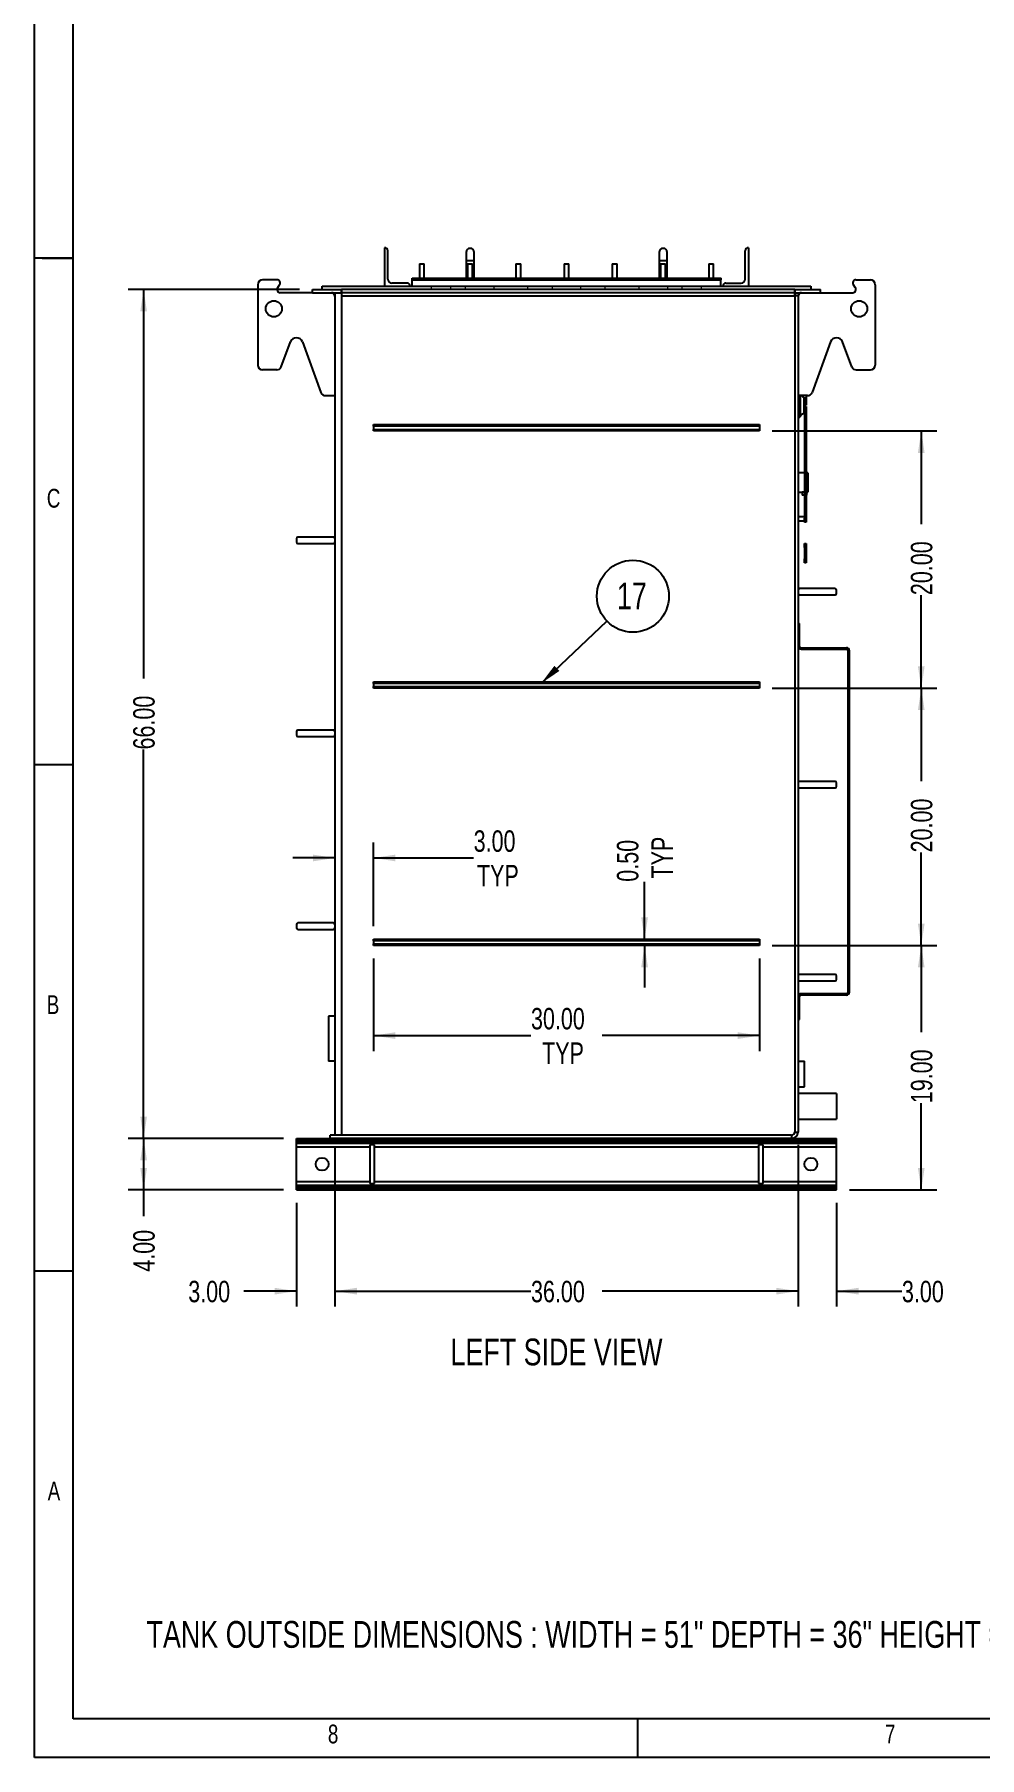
# Model space of a CAD drawing. Header units: inches. Extents: x 1 to 529, y 1 to 374.
# Drawn here: x 0.6 to 118.2, y 0.6 to 214.9 of the extents above; entities that cross this region are included whole.
import ezdxf

# ---------------------------------------------------------------- set-up
doc = ezdxf.new("R2010")
doc.units = ezdxf.units.IN
doc.header["$LTSCALE"] = 32
doc.header["$MEASUREMENT"] = 0
doc.linetypes.add('HIDDEN', pattern=[0.075, 0.05, -0.025])
doc.layers.add('FORMAT', color=7, linetype='Continuous')
doc.styles.add('SLDTEXTSTYLE0', font='TXT', dxfattribs={"width": 0.75})
doc.dimstyles.new('SLDDIMSTYLE0', dxfattribs={"dimtxt": 2.71875, "dimasz": 2.71875, "dimexe": 0, "dimexo": 0.0625, "dimgap": 0.679688, "dimtad": 0, "dimlfac": 0.625, "dimrnd": 1e-09, "dimzin": 4, "dimdsep": 46, "dimtxsty": 'SLDTEXTSTYLE0', "dimsah": 1, "dimcen": 0.09, "dimadec": 0, "dimazin": 1, "dimtfac": 1, "dimtofl": 0, "dimtmove": 0, "dimatfit": 3, "dimfxl": 0, "dimfrac": 2, "dimtolj": 1, "dimtzin": 12, "dimarcsym": 0})
doc.dimstyles.new('SLDDIMSTYLE2', dxfattribs={"dimtxt": 2.71875, "dimasz": 2.71875, "dimexe": 0, "dimexo": 0.0625, "dimgap": 0.679688, "dimtad": 0, "dimlfac": 0.625, "dimrnd": 1e-09, "dimzin": 4, "dimdsep": 46, "dimtxsty": 'SLDTEXTSTYLE0', "dimsah": 1, "dimcen": 0.09, "dimadec": 0, "dimazin": 1, "dimtfac": 1, "dimtmove": 0, "dimatfit": 0, "dimfxl": 0, "dimfrac": 2, "dimtolj": 1, "dimtzin": 12, "dimarcsym": 0})
doc.dimstyles.new('SLDDIMSTYLE4', dxfattribs={"dimtxt": 2.71875, "dimasz": 2.71875, "dimexe": 0, "dimexo": 0.0625, "dimgap": 0.679688, "dimtad": 0, "dimlfac": 0.625, "dimrnd": 1e-09, "dimzin": 0, "dimdsep": 46, "dimtxsty": 'SLDTEXTSTYLE0', "dimsah": 1, "dimcen": 0.09, "dimadec": 0, "dimazin": 0, "dimtfac": 1, "dimtmove": 0, "dimatfit": 0, "dimfxl": 0, "dimfrac": 2, "dimtolj": 1, "dimtzin": 12, "dimarcsym": 0})
doc.dimstyles.new('SLDDIMSTYLE5', dxfattribs={"dimtxt": 0.18, "dimasz": 2.71875, "dimexe": 0, "dimexo": 0.0625, "dimgap": 0, "dimtad": 0, "dimtih": 1, "dimtoh": 1, "dimdec": 0, "dimrnd": 1e-09, "dimzin": 0, "dimdsep": 46, "dimtxsty": 'Standard', "dimsah": 1, "dimcen": 0.09, "dimadec": 0, "dimazin": 0, "dimtfac": 2.71875, "dimtdec": 0, "dimtofl": 0, "dimtmove": 0, "dimatfit": 3, "dimfxl": 0, "dimfrac": 2, "dimtolj": 1, "dimtzin": 0, "dimarcsym": 0})

# ---------------------------------------------------------------- blocks, each defined once
blk = doc.blocks.new('Drawing View40')
at = {"color": 7, "linetype": 'Continuous', "lineweight": 25}
for p, q in [((-51.44, 108.4), (-51.44, 103.6)), ((-51.44, 108.4), (-51.44, 108.4)), ((-51.04, 104.5), (-51.04, 108)), ((-41.28, 107.82), (-41.28, 106.82)), ((-40.28, 106.82), (-40.28, 107.82)), ((-17.28, 107.82), (-17.28, 106.82)), ((-16.28, 106.82), (-16.28, 107.82)), ((-6.56, 104.5), (-6.56, 108)), ((-6.16, 108.4), (-6.16, 108.4)), ((-6.16, 108.4), (-6.16, 103.6)), ((-47.1, 106.4), (-47.1, 104.62)), ((-47.1, 106.4), (-46.5, 106.4)), ((-46.5, 104.62), (-46.5, 106.4)), ((-41.28, 106.82), (-41.28, 104.62)), ((-41.28, 106.82), (-40.28, 106.82)), ((-41.1, 106.4), (-41.1, 104.62)), ((-41.1, 106.4), (-40.5, 106.4)), ((-40.5, 104.62), (-40.5, 106.4)), ((-40.28, 104.62), (-40.28, 106.82)), ((-35.1, 106.4), (-35.1, 104.62)), ((-35.1, 106.4), (-34.5, 106.4)), ((-34.5, 104.62), (-34.5, 106.4)), ((-29.1, 106.4), (-29.1, 104.62)), ((-29.1, 106.4), (-28.5, 106.4)), ((-28.5, 104.62), (-28.5, 106.4)), ((-23.1, 106.4), (-23.1, 104.62)), ((-23.1, 106.4), (-22.5, 106.4)), ((-22.5, 104.62), (-22.5, 106.4)), ((-17.28, 106.82), (-17.28, 104.62)), ((-17.28, 106.82), (-16.28, 106.82)), ((-17.1, 106.4), (-17.1, 104.62)), ((-17.1, 106.4), (-16.5, 106.4)), ((-16.5, 104.62), (-16.5, 106.4)), ((-16.28, 104.62), (-16.28, 106.82)), ((-11.1, 106.4), (-11.1, 104.62)), ((-11.1, 106.4), (-10.5, 106.4)), ((-10.5, 104.62), (-10.5, 106.4)), ((-67.2, 103.8), (-67.2, 93.8)), ((-64.8, 104.4), (-66.6, 104.4)), ((-64.72, 103.44), (-64.48, 103.76)), ((-60.4, 102.8), (-60.4, 103.2)), ((-60.4, 103.2), (-56.8, 103.2)), ((-59.2, 103.6), (1.6, 103.6)), ((-59.2, 103.2), (-59.2, 103.6)), ((-56.8, 102.8), (-56.8, 103.2)), ((-0.4, 103.2), (-56.8, 103.2)), ((-56.8, 103.2), (-56.8, 102.8)), ((-48.64, 104), (-50.54, 104)), ((-48.24, 103.6), (-48.24, 103.6)), ((-48, 103.6), (-48, 104.4)), ((-48, 104.4), (-9.6, 104.4)), ((-47.98, 104.62), (-9.58, 104.62)), ((-47.98, 104.4), (-47.98, 104.62)), ((-9.6, 103.6), (-9.6, 104.4)), ((-9.6, 104.4), (-9.58, 104.4)), ((-9.58, 104.4), (-9.58, 104.62)), ((-9.36, 103.6), (-9.36, 103.6)), ((-8.96, 104), (-7.06, 104)), ((-0.4, 103.2), (2.8, 103.2)), ((-0.4, 102.8), (-0.4, 103.2)), ((-0.4, 103.2), (-0.4, 102.8)), ((1.6, 103.6), (1.6, 103.2)), ((2.8, 102.8), (2.8, 103.2)), ((7.12, 103.44), (6.88, 103.76)), ((7.2, 104.4), (9, 104.4)), ((9.6, 103.8), (9.6, 93.8)), ((-60.4, 102.8), (-64.4, 102.8)), ((-60.4, 102.8), (-56.8, 102.8)), ((-57.6, 102.8), (-57.6, 102.4)), ((-57.6, 102.4), (-57.6, -2)), ((-0.4, 102.8), (-56.8, 102.8)), ((-56.8, 102.8), (-56.8, 102.4)), ((-56.8, 102.4), (-0.4, 102.4)), ((-56.8, 102.4), (-56.8, -2)), ((-0.4, 102.8), (2.8, 102.8)), ((-0.4, 102.4), (-0.4, 102.8)), ((0, 102.4), (-0.4, 102.4)), ((-0.4, 102.4), (-0.4, -1.6)), ((0, 102.4), (0, -1.6)), ((2.8, 102.8), (6.8, 102.8)), ((-64.28, 93.59), (-63.15, 96.68)), ((-61.65, 96.68), (-59.34, 90.39)), ((4.05, 96.68), (1.74, 90.39)), ((6.68, 93.59), (5.55, 96.68)), ((-64.85, 93.2), (-66.6, 93.2)), ((7.25, 93.2), (9, 93.2)), ((-58.78, 90), (-57.6, 90)), ((1.18, 90), (0, 90)), ((0.22, 87.34), (0.22, 90)), ((0.25, 90), (0.25, 87.36)), ((0.78, 87.83), (0.78, 89.77)), ((0.8, 87.86), (0.8, 89.74)), ((0.8, 88.8), (1, 88.8)), ((0.8, 88.66), (1, 88.66)), ((1, 88.16), (0.8, 88.16)), ((1, 90), (1, 88.8)), ((1, 88.66), (1, 88.16)), ((1, 88.16), (1, 74.76)), ((-52.8, 86.4), (-4.8, 86.4)), ((-52.8, 86.2), (-52.8, 86.4)), ((-4.8, 86.2), (-52.8, 86.2)), ((-52.8, 86.2), (-52.8, 85.8)), ((-52.8, 85.8), (-4.8, 85.8)), ((-52.8, 85.6), (-52.8, 85.8)), ((-4.8, 86.4), (-4.8, 86.2)), ((-4.8, 86.2), (-4.8, 85.8)), ((-4.8, 85.8), (-4.8, 85.6)), ((0, 87.34), (0.22, 87.34)), ((0.8, 87.86), (0.8, 74.76)), ((1.05, 87.06), (1, 87.06)), ((1.05, 83.86), (1.05, 87.06)), ((-4.8, 85.6), (-52.8, 85.6)), ((1.05, 83.86), (1, 83.86)), ((0.8, 80.4), (0, 80.4)), ((1.2, 80.4), (1, 80.4)), ((1.2, 80.4), (1.2, 78)), ((0, 78), (0.5, 78)), ((0.5, 78), (0.5, 77.6)), ((0.8, 78), (0.5, 78)), ((0.8, 77.6), (0.5, 77.6)), ((1.1, 78), (1, 78)), ((1.1, 77.6), (1, 77.6)), ((1.1, 78), (1.2, 78)), ((1.1, 77.6), (1.1, 78)), ((0.8, 74.91), (0, 74.91)), ((0, 74.41), (0.8, 74.41)), ((0.8, 74.76), (1, 74.76)), ((0.8, 74.26), (0.8, 74.76)), ((1, 74.26), (0.8, 74.26)), ((1, 74.76), (1, 74.26)), ((-62.4, 72.2), (-62.4, 71.8)), ((-57.8, 72.4), (-62.2, 72.4)), ((-62.2, 71.6), (-57.8, 71.6)), ((0.8, 71.6), (1, 71.6)), ((0.8, 71.1), (0.8, 71.6)), ((1, 71.1), (0.8, 71.1)), ((0.8, 71.1), (0.8, 69.7)), ((1, 71.6), (1, 71.1)), ((1, 71.1), (1, 69.7)), ((1.05, 70.82), (1, 70.82)), ((1.05, 70.8), (1, 70.8)), ((1.05, 70.81), (1.05, 70.82)), ((1.05, 70), (1.05, 70.8)), ((0.8, 69.7), (1, 69.7)), ((0.8, 69.2), (0.8, 69.7)), ((1, 69.2), (0.8, 69.2)), ((1.05, 70), (1, 70)), ((1.05, 69.98), (1, 69.98)), ((1.05, 69.94), (1, 69.94)), ((1, 69.7), (1, 69.2)), ((1.05, 69.98), (1.05, 69.99)), ((1.05, 69.94), (1.05, 69.97)), ((4.6, 66), (0.2, 66)), ((0.2, 65.2), (4.6, 65.2)), ((4.8, 65.4), (4.8, 65.8)), ((0, 61.67), (0.17, 61.67)), ((0.17, 58.83), (0.17, 61.67)), ((0.17, 58.83), (0, 58.83)), ((0.37, 58.63), (6.03, 58.63)), ((0.37, 58.63), (0.37, 58.47)), ((0.37, 58.47), (6.03, 58.47)), ((6.03, 58.47), (6.03, 58.63)), ((6.23, 58.27), (6.4, 58.27)), ((6.23, 15.8), (6.23, 58.27)), ((6.4, 15.8), (6.4, 58.27)), ((-52.8, 54.4), (-4.8, 54.4)), ((-52.8, 54.2), (-52.8, 54.4)), ((-4.8, 54.2), (-52.8, 54.2)), ((-52.8, 54.2), (-52.8, 53.8)), ((-52.8, 53.6), (-52.8, 53.8)), ((-52.8, 53.8), (-4.8, 53.8)), ((-4.8, 53.6), (-52.8, 53.6)), ((-4.8, 54.4), (-4.8, 54.2)), ((-4.8, 54.2), (-4.8, 53.8)), ((-4.8, 53.8), (-4.8, 53.6)), ((-62.4, 48.2), (-62.4, 47.8)), ((-57.8, 48.4), (-62.2, 48.4)), ((-62.2, 47.6), (-57.8, 47.6)), ((4.6, 42), (0.2, 42)), ((0.2, 41.2), (4.6, 41.2)), ((4.8, 41.4), (4.8, 41.8)), ((-62.4, 24.2), (-62.4, 23.8)), ((-57.8, 24.4), (-62.2, 24.4)), ((-62.2, 23.6), (-57.8, 23.6)), ((-52.8, 22.4), (-4.8, 22.4)), ((-52.8, 22.2), (-52.8, 22.4)), ((-4.8, 22.2), (-52.8, 22.2)), ((-52.8, 22.2), (-52.8, 21.8)), ((-52.8, 21.6), (-52.8, 21.8)), ((-52.8, 21.8), (-4.8, 21.8)), ((-4.8, 21.6), (-52.8, 21.6)), ((-4.8, 22.4), (-4.8, 22.2)), ((-4.8, 22.2), (-4.8, 21.8)), ((-4.8, 21.8), (-4.8, 21.6)), ((4.6, 18), (0.2, 18)), ((0.2, 17.2), (4.6, 17.2)), ((4.8, 17.4), (4.8, 17.8)), ((0.17, 15.23), (0, 15.23)), ((0.17, 12.4), (0.17, 15.23)), ((0.37, 15.43), (0.37, 15.6)), ((6.03, 15.6), (0.37, 15.6)), ((6.03, 15.43), (0.37, 15.43)), ((6.03, 15.6), (6.03, 15.43)), ((6.23, 15.8), (6.4, 15.8)), ((-57.6, 12.8), (-58.4, 12.8)), ((-58.4, 12.8), (-58.4, 7.2)), ((0, 12.4), (0.17, 12.4)), ((-57.6, 7.2), (-58.4, 7.2)), ((0, 7.2), (0.8, 7.2)), ((0.8, 4), (0.8, 7.2)), ((0, 4), (0.8, 4)), ((4.8, 3.2), (0, 3.2)), ((4.8, 3.2), (4.8, 0)), ((0, 0), (4.8, 0)), ((-0.8, -2), (-58.2, -2)), ((-58.2, -2.4), (-58.2, -2)), ((-0.8, -2), (-0.8, -2.4)), ((-0.4, -1.6), (0, -1.6)), ((-62.4, -2.4), (-58.2, -2.4)), ((-62.4, -2.56), (-62.4, -2.4)), ((-62.4, -2.56), (4.8, -2.56)), ((-62.4, -2.73), (-62.4, -2.56)), ((-62.4, -2.73), (4.8, -2.73)), ((-62.4, -2.97), (-62.4, -2.73)), ((-62.4, -2.97), (4.8, -2.97)), ((-62.4, -3.43), (-62.4, -2.97)), ((-62.4, -7.77), (-62.4, -3.43)), ((-62.4, -3.43), (-53.27, -3.43)), ((-0.8, -2.4), (-58.2, -2.4)), ((-53.27, -3.2), (-53.27, -8)), ((-52.67, -3.2), (-53.27, -3.2)), ((-52.67, -8), (-52.67, -3.2)), ((-52.67, -3.43), (-4.93, -3.43)), ((-4.93, -3.2), (-4.93, -8)), ((-4.33, -3.2), (-4.93, -3.2)), ((-4.33, -8), (-4.33, -3.2)), ((-4.33, -3.43), (4.8, -3.43)), ((-0.8, -2.4), (4.8, -2.4)), ((4.8, -2.56), (4.8, -2.4)), ((4.8, -2.73), (4.8, -2.56)), ((4.8, -2.97), (4.8, -2.73)), ((4.8, -3.43), (4.8, -2.97)), ((4.8, -7.77), (4.8, -3.43)), ((-62.4, -8.23), (-62.4, -7.77)), ((-62.4, -7.77), (-53.27, -7.77)), ((-62.4, -8.23), (4.8, -8.23)), ((-62.4, -8.47), (-62.4, -8.23)), ((-62.4, -8.64), (-62.4, -8.47)), ((-62.4, -8.47), (4.8, -8.47)), ((-53.27, -8), (-52.67, -8)), ((-52.67, -7.77), (-4.93, -7.77)), ((-4.93, -8), (-4.33, -8)), ((-4.33, -7.77), (4.8, -7.77)), ((4.8, -8.23), (4.8, -7.77)), ((4.8, -8.47), (4.8, -8.23)), ((4.8, -8.64), (4.8, -8.47)), ((-62.4, -8.8), (-62.4, -8.64)), ((-62.4, -8.64), (4.8, -8.64)), ((-62.4, -8.8), (4.8, -8.8)), ((4.8, -8.8), (4.8, -8.64))]:
    blk.add_line(p, q, dxfattribs=at)
at = {"color": 7, "linetype": 'HIDDEN', "lineweight": 18}
for p, q in [((-59.2, 103.6), (1.6, 103.6)), ((-59.2, 103.2), (-59.2, 103.6)), ((-59.2, 103.2), (1.6, 103.2)), ((-59.2, 103.2), (1.6, 103.2)), ((-45.6, 103.6), (-12, 103.6)), ((-45.6, 103.2), (-45.6, 103.6)), ((-45.6, 103.2), (-45.6, 103.6)), ((-12, 103.6), (-45.6, 103.6)), ((-45.6, 103.2), (-12, 103.2)), ((-12, 103.2), (-45.6, 103.2)), ((-43.2, 103.2), (-43.2, 103.6)), ((-43.2, 103.6), (-33.6, 103.6)), ((-43.2, 103.2), (-43.2, 103.6)), ((-43.2, 103.6), (-14.4, 103.6)), ((-43.2, 103.2), (-33.6, 103.2)), ((-43.2, 103.2), (-14.4, 103.2)), ((-41.4, 103.6), (-37.8, 103.6)), ((-41.4, 103.6), (-41.4, 103.2)), ((-37.8, 103.2), (-41.4, 103.2)), ((-37.8, 103.2), (-37.8, 103.6)), ((-33.6, 103.6), (-24, 103.6)), ((-33.6, 103.2), (-33.6, 103.6)), ((-33.6, 103.2), (-33.6, 103.6)), ((-33.6, 103.2), (-24, 103.2)), ((-30.6, 103.6), (-27, 103.6)), ((-30.6, 103.6), (-30.6, 103.2)), ((-27, 103.2), (-30.6, 103.2)), ((-27, 103.2), (-27, 103.6)), ((-24, 103.2), (-24, 103.6)), ((-24, 103.2), (-24, 103.6)), ((-14.4, 103.6), (-24, 103.6)), ((-14.4, 103.2), (-24, 103.2)), ((-19.8, 103.6), (-16.2, 103.6)), ((-19.8, 103.6), (-19.8, 103.2)), ((-16.2, 103.2), (-19.8, 103.2)), ((-16.2, 103.2), (-16.2, 103.6)), ((-14.4, 103.2), (-14.4, 103.6)), ((-14.4, 103.2), (-14.4, 103.6)), ((-12, 103.2), (-12, 103.6)), ((-12, 103.2), (-12, 103.6)), ((1.6, 103.6), (1.6, 103.2))]:
    blk.add_line(p, q, dxfattribs=at)
at = {"color": 7, "linetype": 'Continuous', "lineweight": 25}
for centre, radius in [((-65.2, 100.8), 1), ((7.6, 100.8), 1), ((-59.2, -5.6), 0.8), ((1.6, -5.6), 0.8)]:
    blk.add_circle(centre, radius, dxfattribs=at)
for centre, radius, start, end in [((-51.44, 108), 0.4, 0, 90), ((-40.78, 107.82), 0.5, 0, 180), ((-16.78, 107.82), 0.5, 0, 180), ((-6.16, 108), 0.4, 90, 180), ((-66.6, 103.8), 0.6, 90, 180), ((-64.8, 104), 0.4, 323.1301, 90), ((-64.4, 103.2), 0.4, 143.1301, 270), ((-50.54, 104.5), 0.5, 180, 270), ((-48.64, 103.6), 0.4, 0, 90), ((-8.96, 103.6), 0.4, 90, 180), ((-7.06, 104.5), 0.5, 270, 0), ((7.2, 104), 0.4, 90, 216.8699), ((6.8, 103.2), 0.4, 270, 36.8699), ((9, 103.8), 0.6, 0, 90), ((-58.08, 102.32), 0.48, 0, 90), ((-58, 102.4), 0.4, 0, 90), ((0.4, 102.4), 0.8, 150, 180), ((0.48, 102.32), 0.48, 90, 180), ((0.4, 102.4), 0.4, 90, 180), ((-62.4, 96.4), 0.8, 20.1458, 159.8542), ((4.8, 96.4), 0.8, 20.1458, 159.8542), ((-66.6, 93.8), 0.6, 180, 270), ((-64.85, 93.8), 0.6, 270, 339.8542), ((7.25, 93.8), 0.6, 200.1458, 270), ((9, 93.8), 0.6, 270, 0), ((-58.78, 90.6), 0.6, 200.1458, 270), ((1.18, 90.6), 0.6, 270, 339.8542), ((1.36, 90.96), 1.33, 226.4112, 243.9682), ((0.77, 89.74), 0.032, 0, 63.9682), ((0.22, 87.38), 0.032, 270, 327.1421), ((1.36, 86.64), 1.33, 116.0318, 147.1421), ((0.77, 87.86), 0.032, 296.0318, 0), ((-62.2, 72.2), 0.2, 90, 180), ((-62.2, 71.8), 0.2, 180, 270), ((-57.8, 72.2), 0.2, 0, 90), ((-57.8, 71.8), 0.2, 270, 0), ((0.2, 65.8), 0.2, 90, 180), ((0.2, 65.4), 0.2, 180, 270), ((4.6, 65.8), 0.2, 0, 90), ((4.6, 65.4), 0.2, 270, 0), ((0.37, 58.83), 0.367, 180, 270), ((0.37, 58.83), 0.2, 180, 270), ((6.03, 58.27), 0.367, 0, 90), ((6.03, 58.27), 0.2, 0, 90), ((-62.2, 48.2), 0.2, 90, 180), ((-62.2, 47.8), 0.2, 180, 270), ((-57.8, 48.2), 0.2, 0, 90), ((-57.8, 47.8), 0.2, 270, 0), ((0.2, 41.8), 0.2, 90, 180), ((0.2, 41.4), 0.2, 180, 270), ((4.6, 41.8), 0.2, 0, 90), ((4.6, 41.4), 0.2, 270, 0), ((-62.2, 24.2), 0.2, 90, 180), ((-62.2, 23.8), 0.2, 180, 270), ((-57.8, 24.2), 0.2, 0, 90), ((-57.8, 23.8), 0.2, 270, 0), ((0.2, 17.8), 0.2, 90, 180), ((0.2, 17.4), 0.2, 180, 270), ((4.6, 17.8), 0.2, 0, 90), ((4.6, 17.4), 0.2, 270, 0), ((0.37, 15.23), 0.367, 90, 180), ((0.37, 15.23), 0.2, 90, 180), ((6.03, 15.8), 0.367, 270, 0), ((6.03, 15.8), 0.2, 270, 0), ((-0.8, -1.6), 0.4, 270, 0), ((-0.8, -1.6), 0.8, 270, 0)]:
    blk.add_arc(centre, radius, start, end, dxfattribs=at)
blk = doc.blocks.new('_D_21')
at = {"layer": 'FORMAT'}
for p, q in [((31.58, 77.61), (12.26, 77.61)), ((14.18, 77.61), (14.18, 71.21)), ((31.58, 71.21), (12.26, 71.21)), ((14.18, 71.21), (14.18, 67.93))]:
    blk.add_line(p, q, dxfattribs=at)
for points in [[(14.18, 77.61), (13.76, 74.89), (14.59, 74.89)], [(14.18, 71.21), (14.59, 73.93), (13.76, 73.93)]]:
    blk.add_solid(points, dxfattribs=at)
at = {"layer": 'FORMAT', "insert": (12.88, 61.03), "char_height": 2.667, "attachment_point": 1, "rotation": 90, "style": 'SLDTEXTSTYLE0'}
blk.add_mtext('4.00', dxfattribs=at)
blk = doc.blocks.new('_D_22')
at = {"layer": 'FORMAT'}
for p, q in [((33.58, 183.21), (12.26, 183.21)), ((14.18, 183.21), (14.18, 134.83)), ((14.18, 77.61), (14.18, 125.99)), ((31.58, 77.61), (12.26, 77.61))]:
    blk.add_line(p, q, dxfattribs=at)
for points in [[(14.18, 183.21), (13.76, 180.49), (14.59, 180.49)], [(14.18, 77.61), (14.59, 80.33), (13.76, 80.33)]]:
    blk.add_solid(points, dxfattribs=at)
at = {"layer": 'FORMAT', "insert": (12.88, 125.99), "char_height": 2.667, "attachment_point": 1, "rotation": 90, "style": 'SLDTEXTSTYLE0'}
blk.add_mtext('66.00', dxfattribs=at)
blk = doc.blocks.new('_D_23')
at = {"layer": 'FORMAT'}
for p, q in [((37.98, 76.41), (37.98, 56.69)), ((95.58, 76.81), (95.58, 56.69)), ((37.98, 58.61), (62.36, 58.61)), ((95.58, 58.61), (71.2, 58.61))]:
    blk.add_line(p, q, dxfattribs=at)
for points in [[(37.98, 58.61), (40.7, 58.19), (40.7, 59.03)], [(95.58, 58.61), (92.86, 59.03), (92.86, 58.19)]]:
    blk.add_solid(points, dxfattribs=at)
at = {"layer": 'FORMAT', "insert": (62.36, 59.9), "char_height": 2.667, "attachment_point": 1, "style": 'SLDTEXTSTYLE0'}
blk.add_mtext('36.00', dxfattribs=at)
blk = doc.blocks.new('_D_24')
at = {"layer": 'FORMAT'}
for p, q in [((95.58, 76.81), (95.58, 56.69)), ((100.38, 69.61), (100.38, 56.69)), ((95.58, 58.61), (90.35, 58.61)), ((100.38, 58.61), (108.5, 58.61))]:
    blk.add_line(p, q, dxfattribs=at)
for points in [[(95.58, 58.61), (92.86, 59.03), (92.86, 58.19)], [(100.38, 58.61), (103.1, 58.19), (103.1, 59.03)]]:
    blk.add_solid(points, dxfattribs=at)
at = {"layer": 'FORMAT', "insert": (108.5, 59.9), "char_height": 2.667, "attachment_point": 1, "style": 'SLDTEXTSTYLE0'}
blk.add_mtext('3.00', dxfattribs=at)
blk = doc.blocks.new('_D_25')
at = {"layer": 'FORMAT'}
for p, q in [((37.98, 76.41), (37.98, 56.69)), ((33.18, 69.61), (33.18, 56.69)), ((33.18, 58.61), (26.63, 58.61)), ((37.98, 58.61), (43.21, 58.61))]:
    blk.add_line(p, q, dxfattribs=at)
for points in [[(33.18, 58.61), (30.46, 59.03), (30.46, 58.19)], [(37.98, 58.61), (40.7, 58.19), (40.7, 59.03)]]:
    blk.add_solid(points, dxfattribs=at)
at = {"layer": 'FORMAT', "insert": (19.73, 59.9), "char_height": 2.667, "attachment_point": 1, "style": 'SLDTEXTSTYLE0'}
blk.add_mtext('3.00', dxfattribs=at)
blk = doc.blocks.new('_D_26')
at = {"layer": 'FORMAT'}
for p, q in [((92.38, 101.61), (112.83, 101.61)), ((110.91, 101.61), (110.91, 90.83)), ((110.91, 71.21), (110.91, 81.99)), ((101.98, 71.21), (112.83, 71.21))]:
    blk.add_line(p, q, dxfattribs=at)
for points in [[(110.91, 101.61), (110.49, 98.89), (111.32, 98.89)], [(110.91, 71.21), (111.32, 73.93), (110.49, 73.93)]]:
    blk.add_solid(points, dxfattribs=at)
at = {"layer": 'FORMAT', "insert": (109.61, 81.99), "char_height": 2.667, "attachment_point": 1, "rotation": 90, "style": 'SLDTEXTSTYLE0'}
blk.add_mtext('19.00', dxfattribs=at)
blk = doc.blocks.new('_D_27')
at = {"layer": 'FORMAT'}
for p, q in [((92.38, 133.61), (112.83, 133.61)), ((110.91, 133.61), (110.91, 122.03)), ((110.91, 101.61), (110.91, 113.19)), ((92.38, 101.61), (112.83, 101.61))]:
    blk.add_line(p, q, dxfattribs=at)
for points in [[(110.91, 133.61), (110.49, 130.89), (111.32, 130.89)], [(110.91, 101.61), (111.32, 104.33), (110.49, 104.33)]]:
    blk.add_solid(points, dxfattribs=at)
at = {"layer": 'FORMAT', "insert": (109.61, 113.19), "char_height": 2.667, "attachment_point": 1, "rotation": 90, "style": 'SLDTEXTSTYLE0'}
blk.add_mtext('20.00', dxfattribs=at)
blk = doc.blocks.new('_D_28')
at = {"layer": 'FORMAT'}
for p, q in [((92.38, 165.61), (112.83, 165.61)), ((110.91, 165.61), (110.91, 154.03)), ((110.91, 133.61), (110.91, 145.19)), ((92.38, 133.61), (112.83, 133.61))]:
    blk.add_line(p, q, dxfattribs=at)
for points in [[(110.91, 165.61), (110.49, 162.89), (111.32, 162.89)], [(110.91, 133.61), (111.32, 136.33), (110.49, 136.33)]]:
    blk.add_solid(points, dxfattribs=at)
at = {"layer": 'FORMAT', "insert": (109.61, 145.19), "char_height": 2.667, "attachment_point": 1, "rotation": 90, "style": 'SLDTEXTSTYLE0'}
blk.add_mtext('20.00', dxfattribs=at)
blk = doc.blocks.new('_D_29')
at = {"layer": 'FORMAT'}
for p, q in [((42.78, 104.01), (42.78, 114.42)), ((37.98, 112.5), (32.75, 112.5)), ((42.78, 112.5), (55.23, 112.5))]:
    blk.add_line(p, q, dxfattribs=at)
for points in [[(37.98, 112.5), (35.26, 112.91), (35.26, 112.08)], [(42.78, 112.5), (45.5, 112.08), (45.5, 112.91)]]:
    blk.add_solid(points, dxfattribs=at)
at = {"layer": 'FORMAT', "char_height": 2.667, "attachment_point": 1, "style": 'SLDTEXTSTYLE0'}
for s, insert in [('3.00', (55.23, 115.93)), ('TYP', (55.64, 111.64))]:
    blk.add_mtext(s, dxfattribs=dict(at, insert=insert))
blk = doc.blocks.new('_D_30')
at = {"layer": 'FORMAT'}
for p, q in [((42.78, 100.01), (42.78, 88.48)), ((90.78, 100.01), (90.78, 88.48)), ((42.78, 90.4), (62.36, 90.4)), ((90.78, 90.4), (71.2, 90.4))]:
    blk.add_line(p, q, dxfattribs=at)
for points in [[(42.78, 90.4), (45.5, 89.98), (45.5, 90.82)], [(90.78, 90.4), (88.06, 90.82), (88.06, 89.98)]]:
    blk.add_solid(points, dxfattribs=at)
at = {"layer": 'FORMAT', "char_height": 2.667, "attachment_point": 1, "style": 'SLDTEXTSTYLE0'}
for s, insert in [('30.00', (62.36, 93.84)), ('TYP', (63.74, 89.55))]:
    blk.add_mtext(s, dxfattribs=dict(at, insert=insert))
blk = doc.blocks.new('_D_31')
at = {"layer": 'FORMAT'}
for p, q in [((76.49, 102.41), (76.49, 109.54)), ((76.49, 101.61), (76.49, 96.38))]:
    blk.add_line(p, q, dxfattribs=at)
for points in [[(76.49, 102.41), (76.91, 105.13), (76.07, 105.13)], [(76.49, 101.61), (76.07, 98.89), (76.91, 98.89)]]:
    blk.add_solid(points, dxfattribs=at)
at = {"layer": 'FORMAT', "char_height": 2.667, "attachment_point": 1, "rotation": 90, "style": 'SLDTEXTSTYLE0'}
for s, insert in [('0.50', (73.05, 109.54)), ('TYP', (77.34, 109.94))]:
    blk.add_mtext(s, dxfattribs=dict(at, insert=insert))
blk = doc.blocks.new('SW_NOTE_0_19')
at = {"layer": 'FORMAT', "color": 0}
blk.add_circle((3.25, 3.09), 4.48, dxfattribs=at)
at = {"layer": 'FORMAT', "color": 0, "insert": (3.12, 4.79), "char_height": 3.333, "attachment_point": 2, "style": 'SLDTEXTSTYLE0'}
blk.add_mtext('17', dxfattribs=at)

msp = doc.modelspace()

# ---------------------------------------------------------------- linework, layer by layer
at = {"color": 7, "linetype": 'Continuous', "lineweight": 25}
for p, q in [((0.598, 0.598), (0.598, 373.575)), ((5.398, 5.398), (5.398, 368.775)), ((5.398, 187.087), (0.598, 187.087)), ((1.557, 187.087), (5.4, 187.087)), ((5.398, 124.094), (0.598, 124.094)), ((5.398, 61.102), (0.598, 61.102)), ((523.735, 5.398), (5.398, 5.398)), ((75.591, 5.398), (75.591, 0.598)), ((528.535, 0.598), (0.598, 0.598))]:
    msp.add_line(p, q, dxfattribs=at)

# ---------------------------------------------------------------- block references
msp.add_blockref('Drawing View40', (95.577, 80.008), dxfattribs=at)
at = {"layer": 'FORMAT'}
msp.add_blockref('SW_NOTE_0_19', (71.784, 141.969), dxfattribs=at)

# ---------------------------------------------------------------- texts
at = {"color": 7, "linetype": 'Continuous', "lineweight": 0, "char_height": 2.333, "style": 'SLDTEXTSTYLE0'}
for s, insert, attachment_point in [('C', (2.131, 158.408), 1), ('B', (2.13, 95.416), 1), ('A', (2.244, 34.932), 1), ('8', (37.748, 4.696), 2), ('7', (107.04, 4.696), 2)]:
    msp.add_mtext(s, dxfattribs=dict(at, insert=insert, attachment_point=attachment_point))
at = {"layer": 'FORMAT', "char_height": 3.33333, "attachment_point": 1, "style": 'SLDTEXTSTYLE0'}
for s, insert in [('LEFT SIDE VIEW', (52.342, 52.715)), ('TANK OUTSIDE DIMENSIONS : WIDTH = 51" DEPTH = 36" HEIGHT = 66"', (14.542, 17.582))]:
    msp.add_mtext(s, dxfattribs=dict(at, insert=insert))

# ---------------------------------------------------------------- dimensions: what is measured, and where the dimension line sits
at = {"layer": 'FORMAT'}
for base, p1, p2, angle, dimstyle, picture, middle in [((14.176, 183.208), (33.177, 77.608), (35.177, 183.208), 90, 'SLDDIMSTYLE0', '_D_22', (14.176, 130.408)), ((110.905, 165.608), (90.777, 133.608), (90.777, 165.608), 90, 'SLDDIMSTYLE0', '_D_28', (110.905, 149.608)), ((110.905, 101.608), (90.777, 133.608), (90.777, 101.608), 90, 'SLDDIMSTYLE0', '_D_27', (110.905, 117.608)), ((110.905, 101.608), (100.377, 71.208), (90.777, 101.608), 90, 'SLDDIMSTYLE0', '_D_26', (110.905, 86.408)), ((14.176, 71.208), (33.177, 77.608), (33.177, 71.208), 90, 'SLDDIMSTYLE0', '_D_21', (14.176, 64.482)), ((33.177, 58.609), (37.977, 78.008), (33.177, 71.208), 0, 'SLDDIMSTYLE2', '_D_25', (23.179, 58.609)), ((100.377, 58.609), (95.577, 78.408), (100.377, 71.208), 0, 'SLDDIMSTYLE2', '_D_24', (111.947, 58.609))]:
    dim = msp.add_linear_dim(base=base, p1=p1, p2=p2, angle=angle, dimstyle=dimstyle, dxfattribs=at)
    dim.commit()
    dim.dimension.update_dxf_attribs({"geometry": picture, "text_midpoint": middle, "dimtype": 160})
for base, p1, p2, dimstyle, picture, middle in [((42.777, 112.497), (37.977, 78.008), (42.777, 102.408), 'SLDDIMSTYLE2', '_D_29', (58.679, 112.497)), ((90.777, 90.399), (42.777, 101.608), (90.777, 101.608), 'SLDDIMSTYLE0', '_D_30', (66.777, 90.399))]:
    dim = msp.add_linear_dim(base=base, p1=p1, p2=p2, text='<>\\PTYP', dimstyle=dimstyle, dxfattribs=at)
    dim.commit()
    dim.dimension.update_dxf_attribs({"geometry": picture, "text_midpoint": middle, "dimtype": 160})
dim = msp.add_linear_dim(base=(76.487, 101.608), p1=(90.777, 102.408), p2=(90.777, 101.608), angle=90, text='<>\\PTYP', dimstyle='SLDDIMSTYLE4', dxfattribs=at)
dim.commit()
dim.dimension.update_dxf_attribs({"geometry": '_D_31', "text_midpoint": (76.487, 112.987), "dimtype": 160})
dim = msp.add_linear_dim(base=(95.577, 58.609), p1=(37.977, 78.008), p2=(95.577, 78.408), dimstyle='SLDDIMSTYLE0', dxfattribs=at)
dim.commit()
dim.dimension.update_dxf_attribs({"geometry": '_D_23', "text_midpoint": (66.777, 58.609), "dimtype": 160})

# ---------------------------------------------------------------- leaders
msp.add_leader([(63.611, 134.208), (71.784, 141.969)], dimstyle='SLDDIMSTYLE5', dxfattribs=at)

doc.saveas('drawing.dxf')
